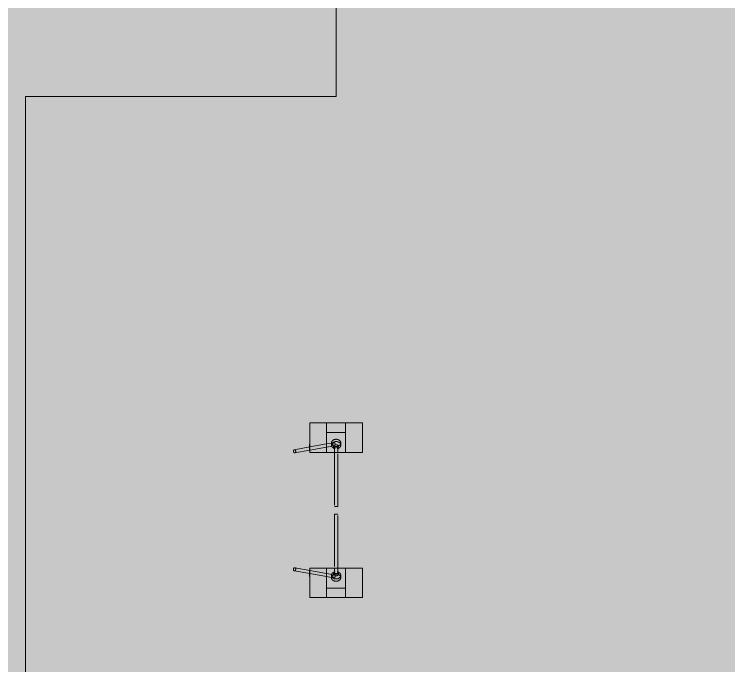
# Model space of a CAD drawing. Header units: millimetres. Extents: x -6228 to 198016, y -8553 to 29000.
# Drawn here: x 6652 to 13440, y 15358 to 21550 of the extents above; entities that cross this region are included whole.
import ezdxf

# ---------------------------------------------------------------- set-up
doc = ezdxf.new("R2010")
doc.units = ezdxf.units.MM
doc.linetypes.add('200_ШТРИХ__ш1_п0_6_', pattern=[800, 500, -300])
doc.layers.add('A-DETL-GENF-1', color=7, linetype='Continuous', lineweight=9, true_color=0xc0c0c0, transparency=0.4)
doc.layers.add('A-DETL-MBND-1', color=7, linetype='200_ШТРИХ__ш1_п0_6_', lineweight=9)
doc.layers.add('A-FLOR-1', color=7, linetype='Continuous', lineweight=5, true_color=0xb7b7b7)

# ---------------------------------------------------------------- blocks, each defined once
blk = doc.blocks.new('Gotschlich_Турникет-трипод_Тумбовый_Modul_Cross _R18 - Modul Cross 2-Arm-31992132-2_1_1_птичка копия 1')
at = {"layer": 'A-DETL-MBND-1'}
for p, q in [((-140, 250), (-140, 90)), ((-140, 90), (-140, 250)), ((-140, 250), (140, 250)), ((140, 250), (-140, 250)), ((140, 250), (140, 90)), ((140, 90), (140, 250)), ((-50.7, 90), (-140, 90)), ((-140, 90), (140, 90)), ((-140, 90), (-140, -90)), ((-140, 90), (-140, -90)), ((-140, -90), (-140, 90)), ((-140, 90), (-140, -90)), ((-140, 90), (140, 90)), ((-140, 90), (140, 90)), ((-140, -90), (-140, 90)), ((-140, 90), (-140, -90)), ((-140, 90), (140, 90)), ((-140, 90), (140, 90)), ((-140, 90), (140, 90)), ((-140, 90), (140, 90)), ((140, 90), (-50.7, 90)), ((-50.7, 90), (-50.7, -90)), ((140, -90), (140, 90)), ((140, -90), (140, 90)), ((140, 90), (140, -90)), ((140, -90), (140, 90)), ((140, 90), (140, -90)), ((70.8, 44.5), (49, 44.5)), ((94.8, 15), (88.7, 15)), ((140, 15), (94.8, 15)), ((653.7, 15), (140, 15)), ((47.1, -22.8), (49, -33.3)), ((49, -44.5), (70.8, -44.5)), ((49.6, -36.7), (50.9, -43.8)), ((50.9, -43.8), (59.1, -90)), ((89.6, -90), (80.4, -38.5)), ((88.7, -15), (94.8, -15)), ((94.8, -15), (140, -15)), ((140, -15), (653.7, -15)), ((140, -90), (-140, -90)), ((-140, -90), (-50.7, -90)), ((-140, -90), (140, -90)), ((140, -90), (-140, -90)), ((-140, -90), (140, -90)), ((140, -90), (-140, -90)), ((-140, -250), (-140, -90)), ((-140, -90), (-140, -250)), ((-140, -90), (60, -90)), ((-140, -90), (140, -90)), ((-50.7, -90), (140, -90)), ((59.1, -90), (87.7, -250)), ((87.7, -90), (140, -90)), ((118.2, -250), (89.6, -90)), ((140, -250), (140, -90)), ((140, -90), (140, -250)), ((-140, -250), (91.5, -250)), ((140, -250), (-140, -250)), ((63.6, -250), (60.8, -250)), ((60.8, -250), (63.6, -250)), ((60.8, -250), (60.8, -252)), ((63.6, -252), (60.8, -252)), ((60.8, -252), (63.6, -252)), ((64.9, -250), (62.5, -250)), ((62.5, -250), (73, -250)), ((62.5, -250), (62.5, -252)), ((73, -252), (62.5, -252)), ((62.5, -252), (64.9, -252)), ((76.7, -250), (63.6, -250)), ((63.6, -250), (65.8, -250)), ((63.6, -250), (63.6, -252)), ((65.8, -252), (63.6, -252)), ((63.6, -252), (76.7, -252)), ((68.9, -250), (63.9, -250)), ((63.9, -250), (65.6, -250)), ((63.9, -250), (63.9, -252)), ((65.6, -252), (63.9, -252)), ((63.9, -252), (68.9, -252)), ((65.7, -250), (64.5, -250)), ((64.5, -250), (77.5, -250)), ((64.5, -250), (64.5, -252)), ((77.5, -252), (64.5, -252)), ((64.5, -252), (65.7, -252)), ((66.4, -250), (64.9, -250)), ((64.9, -250), (64.9, -252)), ((64.9, -252), (66.4, -252)), ((65.6, -250), (67.2, -250)), ((67.2, -252), (65.6, -252)), ((77.9, -250), (65.7, -250)), ((65.7, -250), (65.7, -252)), ((65.7, -252), (77.9, -252)), ((65.8, -250), (78.2, -250)), ((65.8, -250), (65.8, -252)), ((78.2, -252), (65.8, -252)), ((79.3, -250), (66.4, -250)), ((66.4, -252), (79.3, -252)), ((67.2, -250), (80.3, -250)), ((67.2, -250), (67.2, -252)), ((80.3, -252), (67.2, -252)), ((69.5, -250), (68.9, -250)), ((68.9, -250), (68.9, -252)), ((68.9, -252), (69.5, -252)), ((70.9, -250), (69.5, -250)), ((69.5, -250), (69.5, -252)), ((69.5, -252), (70.9, -252)), ((81.4, -250), (70.9, -250)), ((70.9, -252), (81.4, -252)), ((73, -250), (74.2, -250)), ((73, -250), (73, -252)), ((74.2, -252), (73, -252)), ((74.2, -250), (75, -250)), ((75, -252), (74.2, -252)), ((75, -250), (80, -250)), ((75, -250), (75, -252)), ((80, -252), (75, -252)), ((78.1, -250), (76.7, -250)), ((76.7, -250), (76.7, -252)), ((76.7, -252), (78.1, -252)), ((77.5, -250), (79, -250)), ((77.5, -252), (77.5, -250)), ((79, -252), (77.5, -252)), ((80.3, -250), (77.9, -250)), ((77.9, -250), (77.9, -252)), ((77.9, -252), (80.3, -252)), ((80, -250), (78.1, -250)), ((78.1, -252), (80, -252)), ((78.2, -250), (79.3, -250)), ((78.2, -252), (78.2, -250)), ((79.3, -252), (78.2, -252)), ((79, -250), (81.4, -250)), ((81.4, -252), (79, -252)), ((79.3, -250), (79.3, -252)), ((80, -250), (80, -252)), ((80.3, -250), (83.1, -250)), ((83.1, -250), (80.3, -250)), ((80.3, -250), (80.3, -252)), ((80.3, -250), (80.3, -252)), ((80.3, -252), (83.1, -252)), ((83.1, -252), (80.3, -252)), ((81.4, -250), (81.4, -252)), ((83, -250), (86.2, -250)), ((86.3, -250), (83, -250)), ((83, -250), (86.2, -250)), ((83, -250), (83, -252)), ((86.2, -252), (83, -252)), ((83, -252), (86.3, -252)), ((83.1, -250), (83.1, -252)), ((86.2, -250), (91.5, -250)), ((86.2, -250), (91.5, -250)), ((86.2, -252), (86.2, -250)), ((91.5, -252), (86.2, -252)), ((86.9, -250), (86.3, -250)), ((86.3, -250), (86.3, -252)), ((86.3, -252), (86.9, -252)), ((90.7, -250), (86.9, -250)), ((86.9, -250), (86.9, -252)), ((86.9, -252), (90.7, -252)), ((88.3, -250), (87.5, -250)), ((87.5, -250), (90.1, -250)), ((87.5, -250), (87.5, -252)), ((90.1, -252), (87.5, -252)), ((87.5, -252), (88.3, -252)), ((87.7, -250), (114, -397.6)), ((89.2, -250), (88.3, -250)), ((88.3, -250), (88.3, -252)), ((88.3, -252), (89.2, -252)), ((90.1, -250), (89.2, -250)), ((89.2, -250), (89.2, -252)), ((89.2, -252), (90.1, -252)), ((90.1, -252), (90.1, -250)), ((91.3, -250), (90.7, -250)), ((91.3, -250), (90.7, -250)), ((90.7, -250), (90.7, -252)), ((90.7, -252), (91.3, -252)), ((94.6, -250), (91.3, -250)), ((94.6, -250), (91.3, -250)), ((91.3, -250), (91.3, -252)), ((91.3, -252), (94.6, -252)), ((91.5, -250), (94.6, -250)), ((91.5, -250), (94.6, -250)), ((91.5, -250), (91.5, -252)), ((94.6, -252), (91.5, -252)), ((96.9, -250), (93.7, -250)), ((93.7, -250), (97.1, -250)), ((93.7, -250), (93.7, -252)), ((97.1, -252), (93.7, -252)), ((93.7, -252), (96.9, -252)), ((94.6, -250), (94.6, -252)), ((102.1, -250), (96.9, -250)), ((96.9, -250), (96.9, -252)), ((96.9, -252), (102.1, -252)), ((97.1, -250), (99.1, -250)), ((97.1, -252), (97.1, -250)), ((99.1, -252), (97.1, -252)), ((99.1, -250), (99.9, -250)), ((99.1, -250), (99.1, -252)), ((99.9, -252), (99.1, -252)), ((99.9, -250), (102, -250)), ((99.9, -250), (99.9, -252)), ((102, -252), (99.9, -252)), ((102, -250), (105.3, -250)), ((102, -250), (102, -252)), ((105.3, -252), (102, -252)), ((105.3, -250), (102.1, -250)), ((102.1, -250), (102.1, -252)), ((102.1, -252), (105.3, -252)), ((105.3, -250), (105.3, -252)), ((106.9, -250), (110.1, -250)), ((110.1, -250), (106.9, -250)), ((106.9, -252), (106.9, -250)), ((106.9, -250), (106.9, -252)), ((106.9, -252), (110.1, -252)), ((110.1, -252), (106.9, -252)), ((110, -250), (107, -250)), ((107, -250), (110, -250)), ((107, -250), (107, -252)), ((107, -250), (107, -252)), ((110, -252), (107, -252)), ((107, -252), (110, -252)), ((110, -252), (110, -250)), ((110, -250), (110, -252)), ((110.1, -250), (110.1, -252)), ((110.1, -250), (110.1, -252)), ((116, -250), (111.8, -250)), ((111.8, -250), (115.5, -250)), ((111.8, -250), (111.8, -252)), ((115.5, -252), (111.8, -252)), ((111.8, -252), (116, -252)), ((115.6, -250), (111.9, -250)), ((111.9, -250), (116, -250)), ((111.9, -250), (111.9, -252)), ((116, -252), (111.9, -252)), ((111.9, -252), (115.6, -252)), ((115.5, -250), (117.8, -250)), ((115.5, -252), (115.5, -250)), ((117.8, -252), (115.5, -252)), ((117.8, -250), (115.6, -250)), ((115.6, -250), (115.6, -252)), ((115.6, -252), (117.8, -252)), ((116, -250), (116, -252)), ((116.7, -250), (140, -250)), ((117.8, -250), (120.1, -250)), ((120.2, -250), (117.8, -250)), ((117.8, -250), (117.8, -252)), ((117.8, -250), (117.8, -252)), ((117.8, -252), (120.2, -252)), ((120.1, -252), (117.8, -252)), ((143.6, -392.3), (118.2, -250)), ((123.8, -250), (119.8, -250)), ((119.8, -250), (123.8, -250)), ((119.8, -250), (119.8, -252)), ((123.8, -252), (119.8, -252)), ((119.8, -252), (123.8, -252)), ((120.1, -250), (123.8, -250)), ((120.1, -250), (120.1, -252)), ((123.8, -252), (120.1, -252)), ((123.8, -250), (120.2, -250)), ((120.2, -250), (120.2, -252)), ((120.2, -252), (123.8, -252)), ((123.8, -250), (123.8, -252)), ((123.8, -250), (123.8, -252))]:
    blk.add_line(p, q, dxfattribs=at)
for centre, major_axis, ratio, start_param, end_param in [((49, 0), (0, 44.5), 0.767231, 4.712389, 7.853982), ((49, 0), (0, 44.5), 0.767231, 1.570796, 2.617994), ((70.8, 0), (0, 44.5), 0.767231, 1.123331, 1.570796), ((70.8, 0), (0, 44.5), 0.767231, 1.570796, 2.018261), ((70.8, 0), (0, 44.5), 0.767231, 0.334478, 1.047198), ((70.8, 0), (0, 44.5), 0.767231, 5.235988, 6.617663), ((85, 0), (0, 23.8), 0.767231, 0.363973, 1.570796), ((85, 0), (0, 23.8), 0.767231, 1.570796, 2.040343), ((49, 0), (0, 44.5), 0.767231, 4.18879, 4.712389), ((85, 0), (0, 23.8), 0.767231, 5.969026, 6.597345), ((88.7, 0), (0, 15), 0.001848, 0, 0.523599), ((88.7, 0), (0, 15), 0.001848, 5.759587, 6.283185), ((88.7, 0), (0, 15), 0.001848, 0.523599, 0.785398), ((88.7, 0), (0, 15), 0.001848, 5.497787, 5.759587), ((88.7, 0), (0, 15), 0.001848, 0.785398, 1.570796), ((88.7, 0), (0, 15), 0.001848, 4.974188, 5.497787), ((88.7, 0), (0, 15), 0.001848, 4.712389, 4.974188), ((88.7, 0), (0, 15), 0.001848, 1.570796, 2.356194), ((88.7, 0), (0, 15), 0.001848, 4.45059, 4.712389), ((70.8, 0), (0, 44.5), 0.767231, 4.950725, 5.235988), ((653.7, 0), (0, 15), 0.001848, 0, 1.570796), ((653.7, 0), (0, 15), 0.001848, 4.712389, 6.283185), ((653.7, 0), (0, 15), 0.001848, 1.570796, 3.141593), ((653.7, 0), (0, 15), 0.001848, 3.141593, 4.712389), ((49, 0), (0, 44.5), 0.767231, 2.617994, 3.141593), ((70.8, 0), (0, 44.5), 0.767231, 2.094395, 2.419433), ((61.9, -20.2), (14.8, 2.6), 0.738826, 2.434556, 2.958155), ((61.9, -20.2), (14.8, 2.6), 0.738826, 2.958155, 3.141593), ((61.9, -20.2), (14.8, 2.6), 0.738826, 3.141593, 3.481754), ((61.9, -20.2), (14.8, 2.6), 0.738826, 3.481754, 3.743553), ((49, 0), (0, 44.5), 0.767231, 3.141593, 4.18879), ((61.9, -20.2), (14.8, 2.6), 0.738826, 2.172757, 2.434556), ((61.9, -20.2), (14.8, 2.6), 0.738826, 3.743553, 4.528951), ((61.9, -20.2), (14.8, 2.6), 0.738826, 1.910957, 2.172757), ((70.8, 0), (0, 44.5), 0.767231, 2.55765, 2.617994), ((61.9, -20.2), (14.8, 2.6), 0.738826, 1.387359, 1.910957), ((61.9, -20.2), (14.8, 2.6), 0.738826, 4.528951, 4.790751), ((61.9, -20.2), (14.8, 2.6), 0.738826, 0.601961, 1.387359), ((70.8, 0), (0, 44.5), 0.767231, 2.935913, 4.474053), ((61.9, -20.2), (14.8, 2.6), 0.738826, 4.790751, 5.05255), ((61.9, -20.2), (14.8, 2.6), 0.738826, 5.05255, 5.31435), ((61.9, -20.2), (14.8, 2.6), 0.738826, 5.31435, 5.576149), ((61.9, -20.2), (14.8, 2.6), 0.738826, 0.340161, 0.601961), ((61.9, -20.2), (14.8, 2.6), 0.738826, 5.576149, 6.099748), ((61.9, -20.2), (14.8, 2.6), 0.738826, 0, 0.340161), ((61.9, -20.2), (14.8, 2.6), 0.738826, 6.099748, 6.283185), ((85, 0), (0, 23.8), 0.767231, 2.827433, 3.455752), ((88.7, 0), (0, 15), 0.001848, 4.18879, 4.45059), ((88.7, 0), (0, 15), 0.001848, 3.926991, 4.18879), ((88.7, 0), (0, 15), 0.001848, 2.356194, 2.617994), ((88.7, 0), (0, 15), 0.001848, 3.665191, 3.926991), ((88.7, 0), (0, 15), 0.001848, 2.617994, 2.879793), ((88.7, 0), (0, 15), 0.001848, 3.141593, 3.665191), ((88.7, 0), (0, 15), 0.001848, 2.879793, 3.141593), ((128.8, -395), (14.8, 2.6), 0.738826, 2.696356, 2.958155), ((128.8, -395), (14.8, 2.6), 0.738826, 2.958155, 3.219954), ((128.8, -395), (14.8, 2.6), 0.738826, 3.219954, 3.743553), ((128.8, -395), (14.8, 2.6), 0.738826, 0.601961, 2.696356), ((128.8, -395), (14.8, 2.6), 0.738826, 3.743553, 6.361547), ((128.8, -395), (14.8, 2.6), 0.738826, 0.078362, 0.601961)]:
    blk.add_ellipse(centre, major_axis=major_axis, ratio=ratio, start_param=start_param, end_param=end_param, dxfattribs=at)
blk = doc.blocks.new('Gotschlich_Турникет-трипод_Тумбовый_Modul_Cross _R18 - Modul Cross 2-Arm-31997083-2_1_1_птичка копия 1')
at = {"layer": 'A-DETL-MBND-1'}
for p, q in [((114, 397.6), (87.7, 250)), ((118.2, 250), (143.6, 392.3)), ((-140, 250), (-140, 90)), ((-140, 90), (-140, 250)), ((91.5, 250), (-140, 250)), ((-140, 250), (140, 250)), ((87.7, 250), (59.1, 90)), ((63.6, 252), (60.8, 252)), ((60.8, 252), (63.6, 252)), ((60.8, 252), (60.8, 250)), ((63.6, 250), (60.8, 250)), ((60.8, 250), (63.6, 250)), ((64.9, 252), (62.5, 252)), ((62.5, 252), (73, 252)), ((62.5, 252), (62.5, 250)), ((73, 250), (62.5, 250)), ((62.5, 250), (64.9, 250)), ((76.7, 252), (63.6, 252)), ((63.6, 252), (65.8, 252)), ((63.6, 252), (63.6, 250)), ((65.2, 250), (63.6, 250)), ((63.6, 250), (76.7, 250)), ((68.9, 252), (63.9, 252)), ((63.9, 252), (65.6, 252)), ((63.9, 252), (63.9, 250)), ((65.6, 250), (63.9, 250)), ((63.9, 250), (68.9, 250)), ((65.7, 252), (64.5, 252)), ((64.5, 252), (77.5, 252)), ((64.5, 252), (64.5, 250)), ((77.5, 250), (64.5, 250)), ((64.5, 250), (65.7, 250)), ((66.4, 252), (64.9, 252)), ((64.9, 252), (64.9, 250)), ((64.9, 250), (66, 250)), ((65.8, 250), (65.2, 250)), ((65.6, 252), (67.2, 252)), ((67.2, 250), (65.6, 250)), ((77.9, 252), (65.7, 252)), ((65.7, 252), (65.7, 250)), ((65.7, 250), (77.9, 250)), ((65.8, 252), (78.2, 252)), ((65.8, 252), (65.8, 250)), ((78.2, 250), (65.8, 250)), ((66, 250), (66.4, 250)), ((79.3, 252), (66.4, 252)), ((66.4, 250), (79.3, 250)), ((67.2, 252), (80.3, 252)), ((67.2, 252), (67.2, 250)), ((80.3, 250), (67.2, 250)), ((69.5, 252), (68.9, 252)), ((68.9, 252), (68.9, 250)), ((68.9, 250), (69.5, 250)), ((70.9, 252), (69.5, 252)), ((69.5, 252), (69.5, 250)), ((69.5, 250), (70.9, 250)), ((81.4, 252), (70.9, 252)), ((70.9, 250), (81.4, 250)), ((73, 252), (74.2, 252)), ((73, 252), (73, 250)), ((74.2, 250), (73, 250)), ((74.2, 252), (75, 252)), ((75, 250), (74.2, 250)), ((75, 252), (80, 252)), ((75, 252), (75, 250)), ((80, 250), (75, 250)), ((78.1, 252), (76.7, 252)), ((76.7, 252), (76.7, 250)), ((76.7, 250), (78.1, 250)), ((77.5, 252), (79, 252)), ((77.5, 250), (77.5, 252)), ((78.3, 250), (77.5, 250)), ((80.3, 252), (77.9, 252)), ((77.9, 252), (77.9, 250)), ((77.9, 250), (80.3, 250)), ((80, 252), (78.1, 252)), ((78.1, 250), (80, 250)), ((78.2, 252), (79.3, 252)), ((78.2, 250), (78.2, 252)), ((79.3, 250), (78.2, 250)), ((79, 250), (78.3, 250)), ((79, 252), (81.4, 252)), ((81.4, 250), (79, 250)), ((79.3, 252), (79.3, 250)), ((80, 252), (80, 250)), ((80.3, 252), (83.1, 252)), ((83.1, 252), (80.3, 252)), ((80.3, 252), (80.3, 250)), ((80.3, 252), (80.3, 250)), ((80.3, 250), (83.1, 250)), ((83.1, 250), (80.3, 250)), ((81.4, 252), (81.4, 250)), ((86.3, 252), (83, 252)), ((83, 252), (86.2, 252)), ((83, 252), (83, 250)), ((83, 250), (86.2, 250)), ((86.2, 250), (83, 250)), ((83, 250), (86.3, 250)), ((83.1, 252), (83.1, 250)), ((86.2, 252), (91.5, 252)), ((86.2, 250), (86.2, 252)), ((86.2, 250), (91.5, 250)), ((91.5, 250), (86.2, 250)), ((86.9, 252), (86.3, 252)), ((86.3, 252), (86.3, 250)), ((86.3, 250), (86.9, 250)), ((90.7, 252), (86.9, 252)), ((86.9, 252), (86.9, 250)), ((86.9, 250), (90.7, 250)), ((88.3, 252), (87.5, 252)), ((87.5, 252), (90.1, 252)), ((87.5, 252), (87.5, 250)), ((90.1, 250), (87.5, 250)), ((87.5, 250), (88.3, 250)), ((89.2, 252), (88.3, 252)), ((88.3, 252), (88.3, 250)), ((88.3, 250), (89.2, 250)), ((90.1, 252), (89.2, 252)), ((89.2, 252), (89.2, 250)), ((89.2, 250), (90.1, 250)), ((89.6, 90), (118.2, 250)), ((90.1, 250), (90.1, 252)), ((91.3, 252), (90.7, 252)), ((90.7, 252), (90.7, 250)), ((91.3, 250), (90.7, 250)), ((90.7, 250), (91.3, 250)), ((94.6, 252), (91.3, 252)), ((91.3, 252), (91.3, 250)), ((94.6, 250), (91.3, 250)), ((91.3, 250), (94.6, 250)), ((91.5, 252), (94.6, 252)), ((91.5, 252), (91.5, 250)), ((91.5, 250), (94.6, 250)), ((94.6, 250), (91.5, 250)), ((96.9, 252), (93.7, 252)), ((93.7, 252), (97.1, 252)), ((93.7, 252), (93.7, 250)), ((97.1, 250), (93.7, 250)), ((93.7, 250), (96.9, 250)), ((94.6, 252), (94.6, 250)), ((102.1, 252), (96.9, 252)), ((96.9, 252), (96.9, 250)), ((96.9, 250), (102.1, 250)), ((97.1, 252), (99.1, 252)), ((97.1, 250), (97.1, 252)), ((99.1, 250), (97.1, 250)), ((99.1, 252), (99.9, 252)), ((99.1, 252), (99.1, 250)), ((99.9, 250), (99.1, 250)), ((99.9, 252), (102, 252)), ((99.9, 252), (99.9, 250)), ((102, 250), (99.9, 250)), ((102, 252), (105.3, 252)), ((102, 252), (102, 250)), ((105.3, 250), (102, 250)), ((105.3, 252), (102.1, 252)), ((102.1, 252), (102.1, 250)), ((102.1, 250), (105.3, 250)), ((105.3, 252), (105.3, 250)), ((106.9, 252), (110.1, 252)), ((110.1, 252), (106.9, 252)), ((106.9, 250), (106.9, 252)), ((106.9, 252), (106.9, 250)), ((106.9, 250), (110.1, 250)), ((110.1, 250), (106.9, 250)), ((110, 252), (107, 252)), ((107, 252), (110, 252)), ((107, 252), (107, 250)), ((107, 252), (107, 250)), ((110, 250), (107, 250)), ((107, 250), (110, 250)), ((110, 250), (110, 252)), ((110, 252), (110, 250)), ((110.1, 252), (110.1, 250)), ((110.1, 252), (110.1, 250)), ((116, 252), (111.8, 252)), ((111.8, 252), (115.5, 252)), ((111.8, 252), (111.8, 250)), ((115.5, 250), (111.8, 250)), ((111.8, 250), (116, 250)), ((115.6, 252), (111.9, 252)), ((111.9, 252), (116, 252)), ((111.9, 252), (111.9, 250)), ((116, 250), (111.9, 250)), ((111.9, 250), (115.6, 250)), ((115.5, 252), (117.8, 252)), ((115.5, 250), (115.5, 252)), ((117.8, 250), (115.5, 250)), ((117.8, 252), (115.6, 252)), ((115.6, 252), (115.6, 250)), ((115.6, 250), (117.8, 250)), ((116, 252), (116, 250)), ((140, 250), (116.7, 250)), ((117.8, 252), (120.1, 252)), ((120.2, 252), (117.8, 252)), ((117.8, 252), (117.8, 250)), ((117.8, 252), (117.8, 250)), ((117.8, 250), (120.2, 250)), ((120.1, 250), (117.8, 250)), ((123.8, 252), (119.8, 252)), ((119.8, 252), (123.8, 252)), ((119.8, 252), (119.8, 250)), ((123.8, 250), (119.8, 250)), ((119.8, 250), (123.8, 250)), ((120.1, 252), (123.8, 252)), ((120.1, 252), (120.1, 250)), ((123.8, 250), (120.1, 250)), ((123.8, 252), (120.2, 252)), ((120.2, 252), (120.2, 250)), ((120.2, 250), (123.8, 250)), ((123.8, 252), (123.8, 250)), ((123.8, 252), (123.8, 250)), ((140, 250), (140, 90)), ((140, 90), (140, 250)), ((-50.7, 90), (-140, 90)), ((-140, 90), (140, 90)), ((-140, 90), (-140, -90)), ((-140, 90), (-140, -90)), ((-140, 90), (-140, -90)), ((-140, -90), (-140, 90)), ((140, 90), (-140, 90)), ((-140, 90), (140, 90)), ((-140, 90), (-140, -90)), ((-140, -90), (-140, 90)), ((140, 90), (-140, 90)), ((-140, 90), (140, 90)), ((60, 90), (-140, 90)), ((140, 90), (-140, 90)), ((140, 90), (-50.7, 90)), ((-50.7, 90), (-50.7, -90)), ((59.1, 90), (50.9, 43.8)), ((80.4, 38.5), (89.6, 90)), ((140, 90), (87.7, 90)), ((140, -90), (140, 90)), ((140, 90), (140, -90)), ((140, -90), (140, 90)), ((140, 90), (140, -90)), ((140, -90), (140, 90)), ((49, 33.3), (47.1, 22.8)), ((70.8, 44.5), (49, 44.5)), ((50.9, 43.8), (49.6, 36.7)), ((94.8, 15), (88.7, 15)), ((140, 15), (94.8, 15)), ((653.7, 15), (140, 15)), ((49, -44.5), (70.8, -44.5)), ((88.7, -15), (94.8, -15)), ((94.8, -15), (140, -15)), ((140, -15), (653.7, -15)), ((140, -90), (-140, -90)), ((-140, -90), (-50.7, -90)), ((140, -90), (-140, -90)), ((140, -90), (-140, -90)), ((140, -90), (-140, -90)), ((140, -90), (-140, -90)), ((-140, -250), (-140, -90)), ((-140, -90), (-140, -250)), ((140, -90), (-140, -90)), ((140, -90), (-140, -90)), ((-50.7, -90), (140, -90)), ((140, -250), (140, -90)), ((140, -90), (140, -250)), ((140, -250), (-140, -250)), ((-140, -250), (140, -250))]:
    blk.add_line(p, q, dxfattribs=at)
for centre, major_axis, ratio, start_param, end_param in [((128.8, 395), (-14.8, 2.6), 0.738826, 6.204824, 6.466623), ((128.8, 395), (-14.8, 2.6), 0.738826, 0.183438, 0.445237), ((128.8, 395), (-14.8, 2.6), 0.738826, 5.681225, 6.204824), ((128.8, 395), (-14.8, 2.6), 0.738826, 0.445237, 0.707036), ((128.8, 395), (-14.8, 2.6), 0.738826, 0.707036, 1.230635), ((128.8, 395), (-14.8, 2.6), 0.738826, 3.063231, 5.681225), ((128.8, 395), (-14.8, 2.6), 0.738826, 1.230635, 1.754234), ((128.8, 395), (-14.8, 2.6), 0.738826, 1.754234, 2.539632), ((128.8, 395), (-14.8, 2.6), 0.738826, 2.539632, 3.063231), ((49, 0), (0, 44.5), 0.767231, 4.712389, 7.853982), ((70.8, 0), (0, 44.5), 0.767231, 1.123331, 1.570796), ((70.8, 0), (0, 44.5), 0.767231, 0.72216, 1.047198), ((61.9, 20.2), (-14.8, 2.6), 0.738826, 5.681225, 7.252021), ((61.9, 20.2), (-14.8, 2.6), 0.738826, 4.895827, 5.681225), ((61.9, 20.2), (-14.8, 2.6), 0.738826, 0.968836, 1.754234), ((70.8, 0), (0, 44.5), 0.767231, 0.523599, 0.583943), ((61.9, 20.2), (-14.8, 2.6), 0.738826, 4.634027, 4.895827), ((61.9, 20.2), (-14.8, 2.6), 0.738826, 1.754234, 2.539632), ((70.8, 0), (0, 44.5), 0.767231, 4.950725, 6.488865), ((61.9, 20.2), (-14.8, 2.6), 0.738826, 4.110428, 4.634027), ((85, 0), (0, 23.8), 0.767231, 1.10125, 1.570796), ((61.9, 20.2), (-14.8, 2.6), 0.738826, 3.58683, 4.110428), ((61.9, 20.2), (-14.8, 2.6), 0.738826, 2.539632, 3.32503), ((61.9, 20.2), (-14.8, 2.6), 0.738826, 3.32503, 3.58683), ((85, 0), (0, 23.8), 0.767231, 5.969026, 6.597345), ((88.7, 0), (0, 15), 0.001848, 0, 0.261799), ((88.7, 0), (0, 15), 0.001848, 5.759587, 6.283185), ((88.7, 0), (0, 15), 0.001848, 0.261799, 0.523599), ((88.7, 0), (0, 15), 0.001848, 0.523599, 0.785398), ((88.7, 0), (0, 15), 0.001848, 5.497787, 5.759587), ((88.7, 0), (0, 15), 0.001848, 0.785398, 1.570796), ((88.7, 0), (0, 15), 0.001848, 4.974188, 5.497787), ((88.7, 0), (0, 15), 0.001848, 4.712389, 4.974188), ((653.7, 0), (0, 15), 0.001848, 0, 0.261799), ((653.7, 0), (0, 15), 0.001848, 4.712389, 6.283185), ((653.7, 0), (0, 15), 0.001848, 0.261799, 1.308997), ((653.7, 0), (0, 15), 0.001848, 1.308997, 1.570796), ((49, 0), (0, 44.5), 0.767231, 1.570796, 4.712389), ((70.8, 0), (0, 44.5), 0.767231, 1.570796, 2.018261), ((70.8, 0), (0, 44.5), 0.767231, 2.094395, 2.807115), ((70.8, 0), (0, 44.5), 0.767231, 2.807115, 3.665191), ((85, 0), (0, 23.8), 0.767231, 1.570796, 2.77762), ((85, 0), (0, 23.8), 0.767231, 2.827433, 3.455752), ((70.8, 0), (0, 44.5), 0.767231, 3.665191, 4.474053), ((88.7, 0), (0, 15), 0.001848, 4.45059, 4.712389), ((88.7, 0), (0, 15), 0.001848, 1.570796, 1.832596), ((88.7, 0), (0, 15), 0.001848, 1.832596, 2.094395), ((88.7, 0), (0, 15), 0.001848, 3.926991, 4.45059), ((88.7, 0), (0, 15), 0.001848, 2.094395, 2.356194), ((88.7, 0), (0, 15), 0.001848, 2.356194, 2.617994), ((88.7, 0), (0, 15), 0.001848, 3.665191, 3.926991), ((88.7, 0), (0, 15), 0.001848, 2.617994, 2.879793), ((88.7, 0), (0, 15), 0.001848, 3.141593, 3.665191), ((88.7, 0), (0, 15), 0.001848, 2.879793, 3.141593), ((653.7, 0), (0, 15), 0.001848, 1.570796, 1.832596), ((653.7, 0), (0, 15), 0.001848, 3.141593, 4.712389), ((653.7, 0), (0, 15), 0.001848, 1.832596, 2.094395), ((653.7, 0), (0, 15), 0.001848, 2.094395, 3.141593)]:
    blk.add_ellipse(centre, major_axis=major_axis, ratio=ratio, start_param=start_param, end_param=end_param, dxfattribs=at)

msp = doc.modelspace()

# ---------------------------------------------------------------- hatches: boundary and pattern name
at = {"layer": 'A-DETL-GENF-1'}
msp.add_hatch(color=256, dxfattribs=at).paths.add_polyline_path([(35454.9, -280), (38760, -280), (38760, 23777.7), (33860, 23777.7), (33860, 27350), (3852, 27350), (3852, 15358), (-268, 15358), (-268, -280), (34580.9, -280)])

# ---------------------------------------------------------------- linework, layer by layer
at = {"layer": 'A-FLOR-1'}
for p, q in [((9710, 20770), (9710, 25750)), ((6760, 15200), (6760, 20770)), ((6760, 20770), (9710, 20770))]:
    msp.add_line(p, q, dxfattribs=at)

# ---------------------------------------------------------------- block references
at = {"layer": 'A-DETL-MBND-1'}
for name, p, rotation in [('Gotschlich_Турникет-трипод_Тумбовый_Modul_Cross _R18 - Modul Cross 2-Arm-31992132-2_1_1_птичка копия 1', (9710, 17525.2), 269.9999999999999), ('Gotschlich_Турникет-трипод_Тумбовый_Modul_Cross _R18 - Modul Cross 2-Arm-31997083-2_1_1_птичка копия 1', (9710, 16146.2), 89.99999999999973)]:
    msp.add_blockref(name, p, dxfattribs=dict(at, rotation=rotation))

doc.saveas('drawing.dxf')
